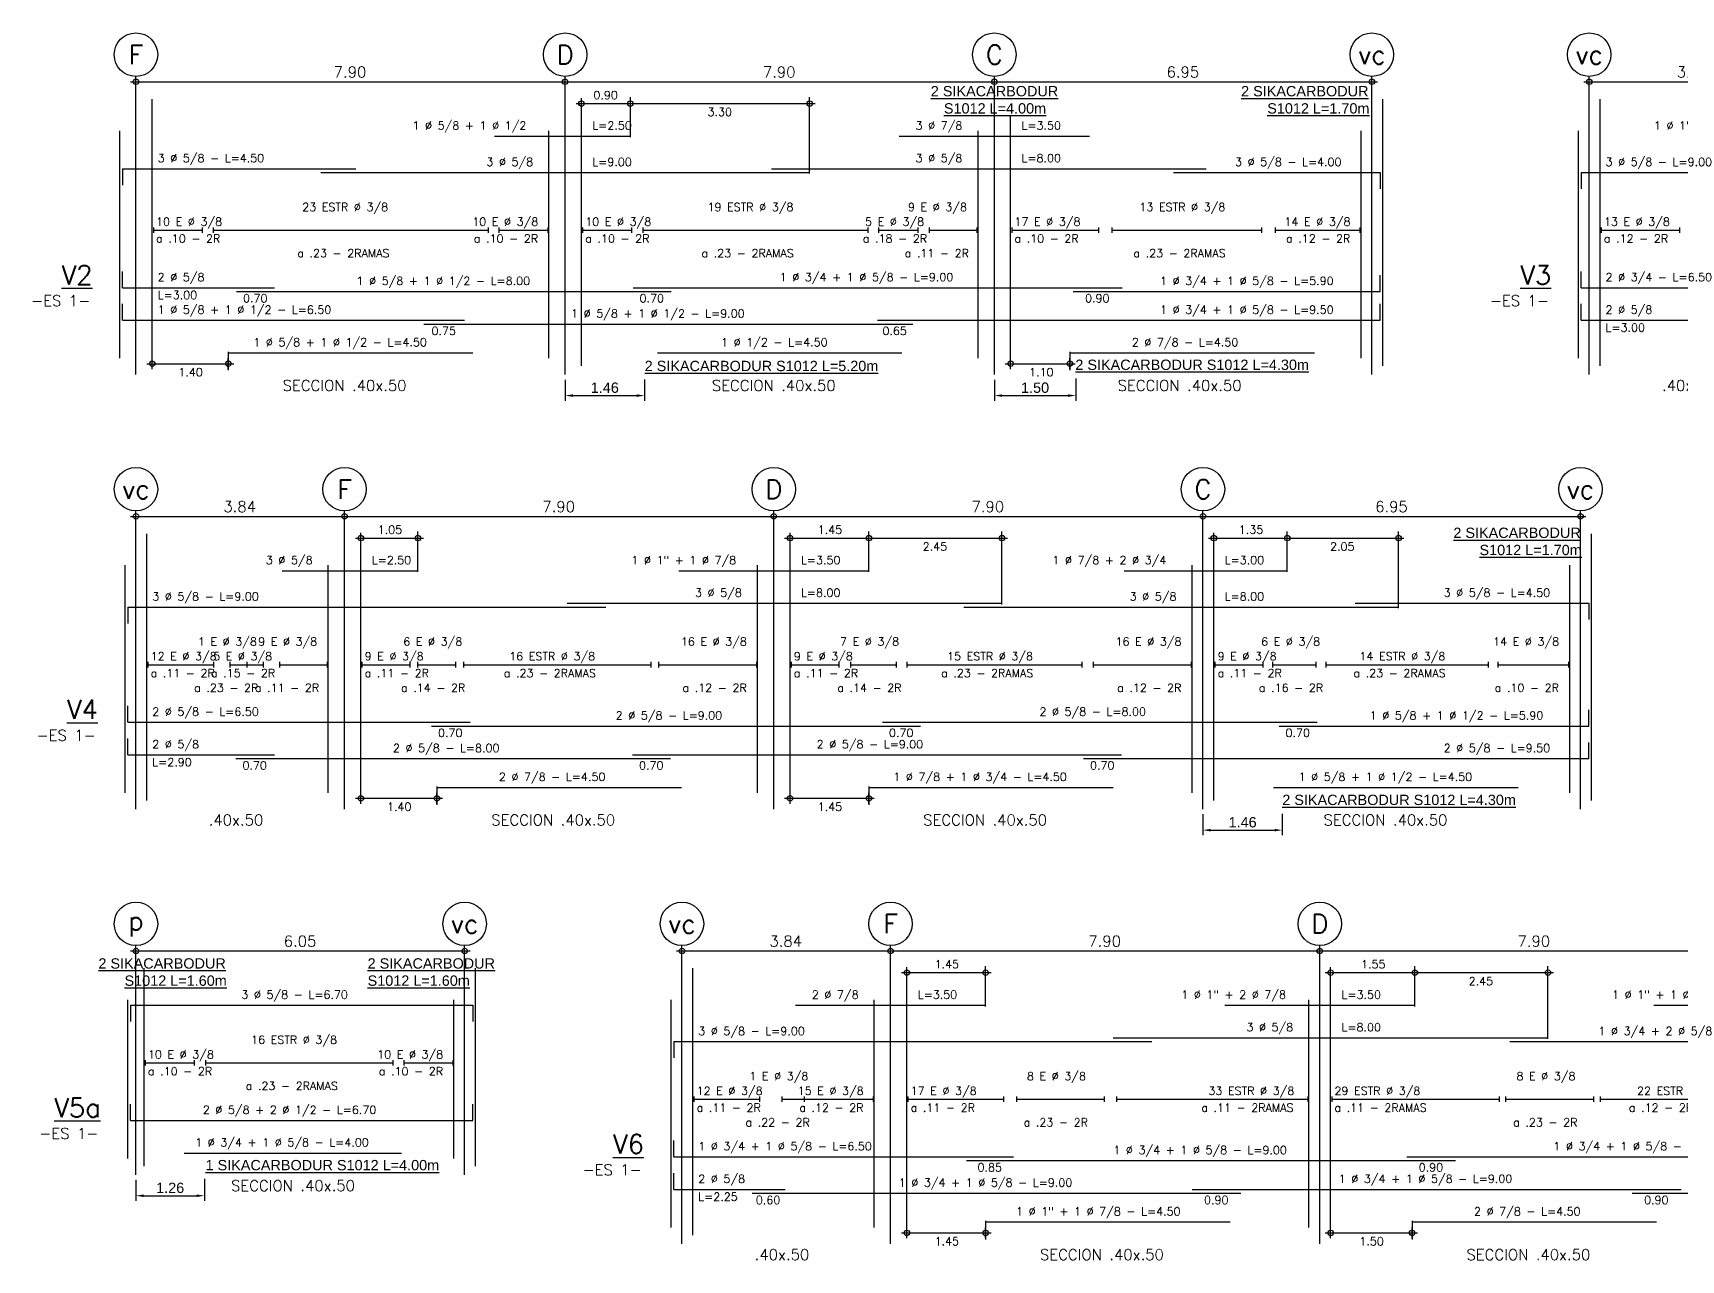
# Model space of a CAD drawing. Header units: millimetres. Extents: x 1 to 301, y -42 to 59.
# Drawn here: x 235.8 to 266.13, y 36.74 to 59.33 of the extents above; entities that cross this region are included whole.
import ezdxf
from ezdxf.enums import TextEntityAlignment as Align

# ---------------------------------------------------------------- set-up
doc = ezdxf.new("R2010")
doc.units = ezdxf.units.MM
doc.header["$LTSCALE"] = 0.0003
doc.header["$PDMODE"] = 34
doc.header["$PDSIZE"] = 0.1
for name, color, linetype in [('SIM-ACHURADOS', 8, 'Continuous'), ('SIM-COTAS', 1, 'Continuous'), ('SIM-FIBRACARB', 4, 'Continuous')]:
    doc.layers.add(name, color=color, linetype=linetype)
doc.styles.add('ARIAL EE', font='arial.ttf')
doc.styles.add('P140', font='SIMPLEX', dxfattribs={"height": 0.35})
doc.styles.add('P60', font='SIMPLEX', dxfattribs={"height": 0.16})
doc.styles.add('P80', font='SIMPLEX', dxfattribs={"height": 0.2})
doc.dimstyles.new('RE - STANDAR', dxfattribs={"dimtxt": 0.002, "dimasz": 0.0015, "dimexe": 0.001, "dimexo": 0.001, "dimgap": 0.0005, "dimtad": 1, "dimzin": 4, "dimdsep": 46, "dimtxsty": 'ARIAL EE', "dimcen": -0.001, "dimclrd": 256, "dimclre": 256, "dimclrt": 2, "dimadec": 0, "dimazin": 0, "dimtfac": 1, "dimtix": 1, "dimtofl": 0, "dimtmove": 1, "dimatfit": 0, "dimfxl": 0.0015, "dimtolj": 1, "dimtzin": 4, "dimlwd": -1, "dimlwe": -1, "dimarcsym": 0})

# ---------------------------------------------------------------- blocks, each defined once
blk = doc.blocks.new('*D42')
at = {"layer": 'SIM-COTAS', "transparency": 16777216}
for p, q in [((245.592, 52.95), (245.592, 52.564)), ((247.052, 52.953), (247.052, 52.564)), ((245.734, 52.659), (246.909, 52.659))]:
    blk.add_line(p, q, dxfattribs=at)
for points in [[(245.734, 52.682), (245.734, 52.635), (245.592, 52.659)], [(246.909, 52.682), (246.909, 52.635), (247.052, 52.659)]]:
    blk.add_solid(points, dxfattribs=at)
at = {"layer": 'SIM-COTAS', "color": 2, "transparency": 16777216, "insert": (246.322, 52.803), "char_height": 0.19, "attachment_point": 5, "style": 'ARIAL EE'}
blk.add_mtext('\\A1;1.46', dxfattribs=at)
blk = doc.blocks.new('*D41')
at = {"layer": 'SIM-COTAS', "transparency": 16777216}
for p, q in [((253.492, 52.95), (253.492, 52.564)), ((254.992, 52.975), (254.992, 52.564)), ((253.634, 52.659), (254.849, 52.659))]:
    blk.add_line(p, q, dxfattribs=at)
for points in [[(253.634, 52.682), (253.634, 52.635), (253.492, 52.659)], [(254.849, 52.682), (254.849, 52.635), (254.992, 52.659)]]:
    blk.add_solid(points, dxfattribs=at)
at = {"layer": 'SIM-COTAS', "color": 2, "transparency": 16777216, "insert": (254.242, 52.803), "char_height": 0.19, "attachment_point": 5, "style": 'ARIAL EE'}
blk.add_mtext('\\A1;1.50', dxfattribs=at)
blk = doc.blocks.new('*D39')
at = {"layer": 'SIM-COTAS', "transparency": 16777216}
for p, q in [((257.332, 44.95), (257.332, 44.564)), ((258.792, 44.959), (258.792, 44.564)), ((257.474, 44.659), (258.649, 44.659))]:
    blk.add_line(p, q, dxfattribs=at)
for points in [[(257.474, 44.682), (257.474, 44.635), (257.332, 44.659)], [(258.649, 44.682), (258.649, 44.635), (258.792, 44.659)]]:
    blk.add_solid(points, dxfattribs=at)
at = {"layer": 'SIM-COTAS', "color": 2, "transparency": 16777216, "insert": (258.062, 44.803), "char_height": 0.19, "attachment_point": 5, "style": 'ARIAL EE'}
blk.add_mtext('\\A1;1.46', dxfattribs=at)
blk = doc.blocks.new('*D38')
at = {"layer": 'SIM-COTAS', "transparency": 16777216}
for p, q in [((238.952, 38.242), (238.952, 37.834)), ((237.692, 38.22), (237.692, 37.834)), ((237.834, 37.929), (238.809, 37.929))]:
    blk.add_line(p, q, dxfattribs=at)
for points in [[(237.834, 37.952), (237.834, 37.905), (237.692, 37.929)], [(238.809, 37.952), (238.809, 37.905), (238.952, 37.929)]]:
    blk.add_solid(points, dxfattribs=at)
at = {"layer": 'SIM-COTAS', "color": 2, "transparency": 16777216, "insert": (238.322, 38.073), "char_height": 0.19, "attachment_point": 5, "style": 'ARIAL EE'}
blk.add_mtext('\\A1;1.26', dxfattribs=at)

msp = doc.modelspace()

# ---------------------------------------------------------------- linework, layer by layer
at = {"layer": 'SIM-ACHURADOS'}
for p, q in [((237.692, 53.045), (237.692, 58.535)), ((237.692, 58.435), (260.442, 58.435)), ((245.592, 53.045), (245.592, 58.535)), ((253.492, 53.045), (253.492, 58.535)), ((260.442, 53.045), (260.442, 58.535)), ((264.442, 53.045), (264.442, 58.535)), ((264.442, 58.435), (291.032, 58.435)), ((237.992, 53.205), (237.992, 58.115)), ((245.892, 53.205), (245.892, 58.115)), ((245.892, 58.035), (246.792, 58.035)), ((246.792, 57.415), (246.792, 58.155)), ((246.792, 58.035), (250.092, 58.035)), ((250.092, 56.745), (250.092, 58.155)), ((260.642, 53.205), (260.642, 58.115)), ((264.642, 53.205), (264.642, 58.115)), ((253.792, 53.205), (253.792, 57.819)), ((237.392, 53.345), (237.392, 57.535)), ((244.292, 57.435), (246.792, 57.435)), ((245.292, 53.345), (245.292, 57.535)), ((251.742, 57.435), (255.242, 57.435)), ((253.192, 53.345), (253.192, 57.535)), ((260.242, 53.345), (260.242, 57.535)), ((264.242, 53.345), (264.242, 57.535)), ((237.442, 56.835), (241.742, 56.835)), ((237.442, 56.835), (237.442, 56.535)), ((241.092, 56.765), (250.092, 56.765)), ((249.392, 56.835), (257.392, 56.835)), ((256.792, 56.765), (260.592, 56.765)), ((260.592, 56.765), (260.592, 56.465)), ((264.292, 56.765), (273.092, 56.765)), ((264.292, 56.765), (264.292, 56.465)), ((238.012, 55.755), (238.012, 55.655)), ((238.012, 55.705), (238.912, 55.705)), ((238.912, 55.755), (238.912, 55.655)), ((239.112, 55.755), (239.112, 55.655)), ((239.112, 55.705), (244.172, 55.705)), ((244.172, 55.755), (244.172, 55.655)), ((244.372, 55.755), (244.372, 55.655)), ((244.372, 55.705), (245.272, 55.705)), ((245.272, 55.755), (245.272, 55.655)), ((245.912, 55.755), (245.912, 55.655)), ((245.912, 55.705), (246.812, 55.705)), ((246.812, 55.755), (246.812, 55.655)), ((247.022, 55.755), (247.022, 55.655)), ((247.022, 55.705), (251.162, 55.705)), ((251.162, 55.755), (251.162, 55.655)), ((251.362, 55.755), (251.362, 55.655)), ((251.362, 55.705), (252.082, 55.705)), ((252.082, 55.755), (252.082, 55.655)), ((252.292, 55.755), (252.292, 55.655)), ((252.292, 55.705), (253.172, 55.705)), ((253.172, 55.755), (253.172, 55.655)), ((253.812, 55.755), (253.812, 55.655)), ((253.812, 55.705), (255.412, 55.705)), ((255.412, 55.755), (255.412, 55.655)), ((255.652, 55.755), (255.652, 55.655)), ((255.652, 55.705), (258.412, 55.705)), ((258.412, 55.755), (258.412, 55.655)), ((258.662, 55.755), (258.662, 55.655)), ((258.662, 55.705), (260.222, 55.705)), ((260.222, 55.755), (260.222, 55.655)), ((264.662, 55.755), (264.662, 55.655)), ((264.662, 55.705), (266.102, 55.705)), ((266.102, 55.755), (266.102, 55.655)), ((237.442, 54.645), (237.442, 54.945)), ((264.292, 54.645), (264.292, 54.945)), ((237.442, 54.645), (240.242, 54.645)), ((246.842, 54.645), (255.842, 54.645)), ((260.592, 54.575), (260.592, 54.875)), ((264.292, 54.645), (270.542, 54.645)), ((237.442, 54.045), (237.442, 54.345)), ((239.542, 54.575), (247.542, 54.575)), ((254.942, 54.575), (260.592, 54.575)), ((260.592, 54.045), (260.592, 54.345)), ((264.292, 54.045), (264.292, 54.345)), ((237.442, 54.045), (243.742, 54.045)), ((251.342, 54.045), (260.592, 54.045)), ((264.292, 54.045), (267.092, 54.045)), ((242.992, 53.975), (251.992, 53.975)), ((239.392, 53.465), (239.392, 53.125)), ((239.392, 53.445), (243.892, 53.445)), ((247.292, 53.445), (251.792, 53.445)), ((254.882, 53.465), (254.882, 53.125)), ((254.882, 53.445), (259.382, 53.445)), ((237.992, 53.245), (239.392, 53.245)), ((253.792, 53.245), (254.882, 53.245)), ((237.692, 45.045), (237.692, 50.535)), ((237.692, 50.435), (264.282, 50.435)), ((241.532, 45.045), (241.532, 50.535)), ((249.432, 45.045), (249.432, 50.535)), ((257.332, 45.045), (257.332, 50.535)), ((264.282, 45.045), (264.282, 50.535)), ((237.892, 45.205), (237.892, 50.115)), ((241.832, 45.205), (241.832, 50.115)), ((242.882, 49.415), (242.882, 50.155)), ((249.732, 45.205), (249.732, 50.115)), ((251.182, 49.415), (251.182, 50.155)), ((253.632, 48.815), (253.632, 50.155)), ((257.532, 45.205), (257.532, 50.115)), ((258.882, 49.415), (258.882, 50.155)), ((260.932, 48.745), (260.932, 50.155)), ((264.482, 45.205), (264.482, 50.115)), ((241.832, 50.035), (242.882, 50.035)), ((249.732, 50.035), (251.182, 50.035)), ((251.182, 50.035), (253.632, 50.035)), ((257.532, 50.035), (258.882, 50.035)), ((258.882, 50.035), (260.932, 50.035)), ((237.492, 45.345), (237.492, 49.535)), ((241.232, 45.345), (241.232, 49.535)), ((249.132, 45.345), (249.132, 49.535)), ((257.132, 45.345), (257.132, 49.535)), ((264.082, 45.345), (264.082, 49.535)), ((240.382, 49.435), (242.882, 49.435)), ((247.682, 49.435), (251.182, 49.435)), ((255.882, 49.435), (258.882, 49.435)), ((237.542, 48.765), (246.342, 48.765)), ((237.542, 48.765), (237.542, 48.465)), ((245.632, 48.835), (253.632, 48.835)), ((252.932, 48.765), (260.932, 48.765)), ((260.132, 48.835), (264.432, 48.835)), ((264.432, 48.835), (264.432, 48.535)), ((237.912, 47.755), (237.912, 47.655)), ((237.912, 47.705), (239.122, 47.705)), ((239.122, 47.755), (239.122, 47.655)), ((239.422, 47.755), (239.422, 47.655)), ((239.422, 47.755), (239.422, 47.655)), ((239.422, 47.705), (239.422, 47.705)), ((239.432, 47.705), (240.032, 47.705)), ((239.732, 47.755), (239.732, 47.655)), ((240.032, 47.755), (240.032, 47.655)), ((240.332, 47.755), (240.332, 47.655)), ((240.332, 47.705), (241.212, 47.705)), ((241.212, 47.755), (241.212, 47.655)), ((241.852, 47.755), (241.852, 47.655)), ((241.852, 47.705), (242.732, 47.705)), ((242.732, 47.755), (242.732, 47.655)), ((242.872, 47.755), (242.872, 47.655)), ((242.872, 47.705), (243.572, 47.705)), ((243.572, 47.755), (243.572, 47.655)), ((243.722, 47.755), (243.722, 47.655)), ((243.722, 47.705), (247.172, 47.705)), ((247.172, 47.755), (247.172, 47.655)), ((247.312, 47.755), (247.312, 47.655)), ((247.312, 47.705), (249.112, 47.705)), ((249.112, 47.755), (249.112, 47.655)), ((249.752, 47.755), (249.752, 47.655)), ((249.752, 47.705), (250.632, 47.705)), ((250.632, 47.755), (250.632, 47.655)), ((250.842, 47.755), (250.842, 47.655)), ((250.842, 47.705), (251.682, 47.705)), ((251.682, 47.755), (251.682, 47.655)), ((251.882, 47.755), (251.882, 47.655)), ((251.882, 47.705), (255.102, 47.705)), ((255.102, 47.755), (255.102, 47.655)), ((255.312, 47.755), (255.312, 47.655)), ((255.312, 47.705), (257.112, 47.705)), ((257.112, 47.755), (257.112, 47.655)), ((257.552, 47.755), (257.552, 47.655)), ((257.552, 47.705), (258.432, 47.705)), ((258.432, 47.755), (258.432, 47.655)), ((258.612, 47.755), (258.612, 47.655)), ((258.612, 47.705), (259.412, 47.705)), ((259.412, 47.755), (259.412, 47.655)), ((259.592, 47.755), (259.592, 47.655)), ((259.592, 47.705), (262.582, 47.705)), ((262.582, 47.755), (262.582, 47.655)), ((262.762, 47.755), (262.762, 47.655)), ((262.762, 47.705), (264.062, 47.705)), ((264.062, 47.755), (264.062, 47.655)), ((237.542, 46.645), (237.542, 46.945)), ((264.432, 46.575), (264.432, 46.875)), ((237.542, 46.645), (243.842, 46.645)), ((243.132, 46.575), (252.132, 46.575)), ((251.432, 46.645), (259.432, 46.645)), ((258.732, 46.575), (264.432, 46.575)), ((237.542, 46.045), (237.542, 46.345)), ((264.432, 45.975), (264.432, 46.275)), ((237.542, 46.045), (240.242, 46.045)), ((239.532, 45.975), (247.532, 45.975)), ((246.832, 46.045), (255.832, 46.045)), ((255.132, 45.975), (264.432, 45.975)), ((241.832, 45.245), (243.232, 45.245)), ((243.232, 45.465), (243.232, 45.125)), ((243.232, 45.445), (247.732, 45.445)), ((249.732, 45.245), (251.182, 45.245)), ((251.182, 45.465), (251.182, 45.125)), ((251.182, 45.445), (255.682, 45.445)), ((258.632, 45.445), (263.132, 45.445)), ((237.692, 38.315), (237.692, 42.535)), ((243.742, 38.315), (243.742, 42.535)), ((247.742, 37.045), (247.742, 42.535)), ((251.582, 37.045), (251.582, 42.535)), ((259.482, 37.045), (259.482, 42.535)), ((237.692, 42.435), (243.742, 42.435)), ((247.742, 42.435), (290.282, 42.435)), ((237.842, 38.475), (237.842, 42.115)), ((243.942, 38.475), (243.942, 42.115)), ((247.942, 37.205), (247.942, 42.115)), ((251.882, 37.205), (251.882, 42.115)), ((251.882, 42.035), (253.332, 42.035)), ((253.332, 41.415), (253.332, 42.155)), ((259.682, 37.205), (259.682, 42.115)), ((259.682, 42.035), (261.232, 42.035)), ((261.232, 41.415), (261.232, 42.155)), ((261.232, 42.035), (263.682, 42.035)), ((263.682, 40.815), (263.682, 42.155)), ((237.542, 38.615), (237.542, 41.535)), ((237.592, 41.435), (243.892, 41.435)), ((237.592, 41.435), (237.592, 41.135)), ((243.542, 38.615), (243.542, 41.535)), ((243.892, 41.435), (243.892, 41.135)), ((247.542, 37.345), (247.542, 41.535)), ((249.832, 41.435), (253.332, 41.435)), ((251.282, 37.345), (251.282, 41.535)), ((257.732, 41.435), (261.232, 41.435)), ((259.282, 37.345), (259.282, 41.535)), ((265.632, 41.435), (269.132, 41.435)), ((247.592, 40.765), (256.392, 40.765)), ((247.592, 40.765), (247.592, 40.465)), ((255.682, 40.835), (263.682, 40.835)), ((262.982, 40.765), (270.482, 40.765)), ((237.862, 40.425), (237.862, 40.325)), ((237.862, 40.375), (238.762, 40.375)), ((238.762, 40.425), (238.762, 40.325)), ((238.972, 40.425), (238.972, 40.325)), ((238.972, 40.375), (242.422, 40.375)), ((242.422, 40.425), (242.422, 40.325)), ((242.622, 40.425), (242.622, 40.325)), ((242.622, 40.375), (243.522, 40.375)), ((243.522, 40.425), (243.522, 40.325)), ((247.962, 39.755), (247.962, 39.655)), ((249.172, 39.755), (249.172, 39.655)), ((249.582, 39.755), (249.582, 39.655)), ((249.582, 39.755), (249.582, 39.655)), ((249.992, 39.755), (249.992, 39.655)), ((251.262, 39.755), (251.262, 39.655)), ((251.902, 39.755), (251.902, 39.655)), ((253.662, 39.755), (253.662, 39.655)), ((253.902, 39.755), (253.902, 39.655)), ((255.512, 39.755), (255.512, 39.655)), ((255.742, 39.755), (255.742, 39.655)), ((259.262, 39.755), (259.262, 39.655)), ((259.702, 39.755), (259.702, 39.655)), ((262.782, 39.755), (262.782, 39.655)), ((262.902, 39.755), (262.902, 39.655)), ((264.522, 39.755), (264.522, 39.655)), ((264.642, 39.755), (264.642, 39.655)), ((237.592, 39.315), (237.592, 39.615)), ((243.892, 39.315), (243.892, 39.615)), ((247.962, 39.705), (249.172, 39.705)), ((249.582, 39.705), (249.582, 39.705)), ((249.582, 39.705), (251.262, 39.705)), ((251.902, 39.705), (253.662, 39.705)), ((253.902, 39.705), (255.512, 39.705)), ((255.742, 39.705), (259.262, 39.705)), ((259.702, 39.705), (262.782, 39.705)), ((262.902, 39.705), (264.522, 39.705)), ((264.642, 39.705), (267.162, 39.705)), ((237.592, 39.315), (243.892, 39.315)), ((247.592, 38.645), (247.592, 38.945)), ((238.582, 38.715), (242.582, 38.715)), ((247.592, 38.645), (253.842, 38.645)), ((252.982, 38.575), (261.982, 38.575)), ((261.082, 38.645), (270.082, 38.645)), ((247.592, 38.045), (247.592, 38.345)), ((247.592, 38.045), (249.642, 38.045)), ((249.032, 37.975), (258.032, 37.975)), ((257.132, 38.045), (266.132, 38.045)), ((265.232, 37.975), (274.732, 37.975)), ((253.332, 37.465), (253.332, 37.125)), ((253.332, 37.445), (257.832, 37.445)), ((261.182, 37.465), (261.182, 37.125)), ((261.182, 37.445), (265.682, 37.445)), ((251.882, 37.245), (253.332, 37.245)), ((259.682, 37.245), (261.182, 37.245))]:
    msp.add_line(p, q, dxfattribs=at)
for centre in [(237.692, 58.935), (245.592, 58.935), (253.492, 58.935), (260.442, 58.935), (264.442, 58.935), (237.692, 50.935), (241.532, 50.935), (249.432, 50.935), (257.332, 50.935), (264.282, 50.935), (237.692, 42.935), (243.742, 42.935), (247.742, 42.935), (251.582, 42.935), (259.482, 42.935)]:
    msp.add_circle(centre, 0.4, dxfattribs=at)
for p in [(237.692, 58.435), (245.592, 58.435), (253.492, 58.435), (260.442, 58.435), (264.442, 58.435), (245.892, 58.035), (246.792, 58.035), (250.092, 58.035), (237.992, 53.245), (239.392, 53.245), (253.792, 53.245), (254.882, 53.245), (237.692, 50.435), (241.532, 50.435), (249.432, 50.435), (257.332, 50.435), (264.282, 50.435), (241.832, 50.035), (242.882, 50.035), (249.732, 50.035), (251.182, 50.035), (253.632, 50.035), (257.532, 50.035), (258.882, 50.035), (260.932, 50.035), (241.832, 45.245), (243.232, 45.245), (249.732, 45.245), (251.182, 45.245), (237.692, 42.435), (243.742, 42.435), (247.742, 42.435), (251.582, 42.435), (259.482, 42.435), (251.882, 42.035), (253.332, 42.035), (259.682, 42.035), (261.232, 42.035), (263.682, 42.035), (251.882, 37.245), (253.332, 37.245), (259.682, 37.245), (261.182, 37.245)]:
    msp.add_point(p, dxfattribs=at)

# ---------------------------------------------------------------- texts
at = {"layer": 'SIM-ACHURADOS', "style": 'P140'}
for s, p in [('F', (237.692, 58.935)), ('D', (245.592, 58.935)), ('C', (253.492, 58.935)), ('vc', (260.442, 58.935)), ('vc', (264.442, 58.935)), ('vc', (237.692, 50.935)), ('F', (241.532, 50.935)), ('D', (249.432, 50.935)), ('C', (257.332, 50.935)), ('vc', (264.282, 50.935)), ('F', (251.582, 42.935)), ('D', (259.482, 42.935)), ('p', (237.692, 42.935)), ('vc', (243.742, 42.935)), ('vc', (247.742, 42.935))]:
    msp.add_text(s, height=0.35, dxfattribs=at).set_placement(p, align=Align.MIDDLE)
at = {"layer": 'SIM-ACHURADOS'}
for s, height, style, p in [('7.90', 0.2, 'P80', (241.332, 58.515)), ('7.90', 0.2, 'P80', (249.232, 58.515)), ('6.95', 0.2, 'P80', (256.662, 58.515)), ('3.84', 0.2, 'P80', (266.052, 58.515)), ('0.90', 0.15, 'P60', (246.112, 58.115)), ('3.30', 0.15, 'P60', (248.212, 57.805)), ('1 %%c 5/8 + 1 %%c 1/2', 0.15, 'P60', (242.782, 57.555)), ('L=2.50', 0.15, 'P60', (246.092, 57.555)), ('3 %%c 7/8', 0.15, 'P60', (252.042, 57.555)), ('L=3.50', 0.15, 'P60', (253.992, 57.555)), ('1 %%c 1" + 2 %%c 7/8', 0.15, 'P60', (265.632, 57.555)), ('3 %%c 5/8 - L=4.50', 0.15, 'P60', (238.092, 56.955)), ('3 %%c 5/8', 0.15, 'P60', (244.142, 56.885)), ('L=9.00', 0.15, 'P60', (246.092, 56.885)), ('3 %%c 5/8', 0.15, 'P60', (252.042, 56.955)), ('L=8.00', 0.15, 'P60', (253.992, 56.955)), ('3 %%c 5/8 - L=4.00', 0.15, 'P60', (257.922, 56.885)), ('3 %%c 5/8 - L=9.00', 0.15, 'P60', (264.742, 56.885)), ('23 ESTR %%c 3/8', 0.15, 'P60', (240.752, 56.055)), ('19 ESTR %%c 3/8', 0.15, 'P60', (248.212, 56.055)), ('9 E %%c 3/8', 0.15, 'P60', (251.902, 56.055)), ('13 ESTR %%c 3/8', 0.15, 'P60', (256.162, 56.055)), ('10 E %%c 3/8', 0.15, 'P60', (238.062, 55.785)), ('10 E %%c 3/8', 0.15, 'P60', (243.882, 55.785)), ('10 E %%c 3/8', 0.15, 'P60', (245.962, 55.785)), ('5 E %%c 3/8', 0.15, 'P60', (251.112, 55.785)), ('17 E %%c 3/8', 0.15, 'P60', (253.862, 55.785)), ('14 E %%c 3/8', 0.15, 'P60', (258.832, 55.785)), ('13 E %%c 3/8', 0.15, 'P60', (264.712, 55.785)), ('a .10 - 2R', 0.15, 'P60', (238.062, 55.475)), ('a .10 - 2R', 0.15, 'P60', (243.912, 55.475)), ('a .10 - 2R', 0.15, 'P60', (245.962, 55.475)), ('a .18 - 2R', 0.15, 'P60', (251.072, 55.475)), ('a .10 - 2R', 0.15, 'P60', (253.862, 55.475)), ('a .12 - 2R', 0.15, 'P60', (258.862, 55.475)), ('a .12 - 2R', 0.15, 'P60', (264.712, 55.475)), ('a .23 - 2RAMAS', 0.15, 'P60', (240.662, 55.205)), ('a .23 - 2RAMAS', 0.15, 'P60', (248.102, 55.205)), ('a .11 - 2R', 0.15, 'P60', (251.842, 55.205)), ('a .23 - 2RAMAS', 0.15, 'P60', (256.052, 55.205)), ('2 %%c 5/8', 0.15, 'P60', (238.092, 54.765)), ('1 %%c 3/4 + 1 %%c 5/8 - L=9.00', 0.15, 'P60', (249.542, 54.765)), ('2 %%c 3/4 - L=6.50', 0.15, 'P60', (264.742, 54.765)), ('1 %%c 5/8 + 1 %%c 1/2 - L=8.00', 0.15, 'P60', (241.752, 54.695)), ('1 %%c 3/4 + 1 %%c 5/8 - L=5.90', 0.15, 'P60', (256.542, 54.695)), ('-ES 1-', 0.2, 'P80', (235.762, 54.305)), ('L=3.00', 0.15, 'P60', (238.092, 54.435)), ('1 %%c 5/8 + 1 %%c 1/2 - L=6.50', 0.15, 'P60', (238.092, 54.165)), ('0.70', 0.15, 'P60', (239.662, 54.375)), ('0.70', 0.15, 'P60', (246.962, 54.375)), ('0.90', 0.15, 'P60', (255.162, 54.375)), ('1 %%c 3/4 + 1 %%c 5/8 - L=9.50', 0.15, 'P60', (256.542, 54.165)), ('-ES 1-', 0.2, 'P80', (262.612, 54.305)), ('2 %%c 5/8', 0.15, 'P60', (264.742, 54.165)), ('1 %%c 5/8 + 1 %%c 1/2 - L=9.00', 0.15, 'P60', (245.702, 54.095)), ('1 %%c 5/8 + 1 %%c 1/2 - L=4.50', 0.15, 'P60', (239.852, 53.565)), ('0.75', 0.15, 'P60', (243.132, 53.775)), ('1 %%c 1/2 - L=4.50', 0.15, 'P60', (248.462, 53.565)), ('0.65', 0.15, 'P60', (251.432, 53.775)), ('2 %%c 7/8 - L=4.50', 0.15, 'P60', (256.022, 53.565)), ('L=3.00', 0.15, 'P60', (264.742, 53.835)), ('1.40', 0.15, 'P60', (238.472, 53.015)), ('1.10', 0.15, 'P60', (254.132, 53.015)), ('SECCION .40x.50', 0.2, 'P80', (240.392, 52.745)), ('SECCION .40x.50', 0.2, 'P80', (248.292, 52.745)), ('SECCION .40x.50', 0.2, 'P80', (255.762, 52.745)), ('.40x.50', 0.2, 'P80', (265.782, 52.745)), ('3.84', 0.2, 'P80', (239.302, 50.515)), ('7.90', 0.2, 'P80', (245.172, 50.515)), ('7.90', 0.2, 'P80', (253.072, 50.515)), ('6.95', 0.2, 'P80', (260.502, 50.515)), ('1.05', 0.15, 'P60', (242.142, 50.115)), ('1.45', 0.15, 'P60', (250.242, 50.115)), ('1.35', 0.15, 'P60', (257.992, 50.115)), ('2.45', 0.15, 'P60', (252.172, 49.805)), ('2.05', 0.15, 'P60', (259.672, 49.805)), ('3 %%c 5/8', 0.15, 'P60', (240.082, 49.555)), ('L=2.50', 0.15, 'P60', (242.032, 49.555)), ('1 %%c 1" + 1 %%c 7/8', 0.15, 'P60', (246.812, 49.555)), ('L=3.50', 0.15, 'P60', (249.932, 49.555)), ('1 %%c 7/8 + 2 %%c 3/4', 0.15, 'P60', (254.562, 49.555)), ('L=3.00', 0.15, 'P60', (257.732, 49.555)), ('3 %%c 5/8 - L=9.00', 0.15, 'P60', (237.992, 48.885)), ('3 %%c 5/8', 0.15, 'P60', (247.982, 48.955)), ('L=8.00', 0.15, 'P60', (249.932, 48.955)), ('3 %%c 5/8', 0.15, 'P60', (255.982, 48.885)), ('L=8.00', 0.15, 'P60', (257.732, 48.885)), ('3 %%c 5/8 - L=4.50', 0.15, 'P60', (261.762, 48.955)), ('12 E %%c 3/8', 0.15, 'P60', (237.962, 47.785)), ('1 E %%c 3/8', 0.15, 'P60', (238.832, 48.055)), ('5 E %%c 3/8', 0.15, 'P60', (239.112, 47.785)), ('9 E %%c 3/8', 0.15, 'P60', (239.942, 48.055)), ('9 E %%c 3/8', 0.15, 'P60', (241.902, 47.785)), ('6 E %%c 3/8', 0.15, 'P60', (242.612, 48.055)), ('16 ESTR %%c 3/8', 0.15, 'P60', (244.562, 47.785)), ('16 E %%c 3/8', 0.15, 'P60', (247.722, 48.055)), ('9 E %%c 3/8', 0.15, 'P60', (249.802, 47.785)), ('7 E %%c 3/8', 0.15, 'P60', (250.652, 48.055)), ('15 ESTR %%c 3/8', 0.15, 'P60', (252.622, 47.785)), ('16 E %%c 3/8', 0.15, 'P60', (255.722, 48.055)), ('9 E %%c 3/8', 0.15, 'P60', (257.602, 47.785)), ('6 E %%c 3/8', 0.15, 'P60', (258.402, 48.055)), ('14 ESTR %%c 3/8', 0.15, 'P60', (260.212, 47.785)), ('14 E %%c 3/8', 0.15, 'P60', (262.672, 48.055)), ('a .11 - 2R', 0.15, 'P60', (237.962, 47.475)), ('a .23 - 2R', 0.15, 'P60', (238.762, 47.205)), ('a .15 - 2R', 0.15, 'P60', (239.072, 47.475)), ('a .11 - 2R', 0.15, 'P60', (239.882, 47.205)), ('a .11 - 2R', 0.15, 'P60', (241.902, 47.475)), ('a .14 - 2R', 0.15, 'P60', (242.572, 47.205)), ('a .23 - 2RAMAS', 0.15, 'P60', (244.462, 47.475)), ('a .12 - 2R', 0.15, 'P60', (247.752, 47.205)), ('a .11 - 2R', 0.15, 'P60', (249.802, 47.475)), ('a .14 - 2R', 0.15, 'P60', (250.602, 47.205)), ('a .23 - 2RAMAS', 0.15, 'P60', (252.512, 47.475)), ('a .12 - 2R', 0.15, 'P60', (255.752, 47.205)), ('a .11 - 2R', 0.15, 'P60', (257.602, 47.475)), ('a .16 - 2R', 0.15, 'P60', (258.362, 47.205)), ('a .23 - 2RAMAS', 0.15, 'P60', (260.102, 47.475)), ('a .10 - 2R', 0.15, 'P60', (262.702, 47.205)), ('2 %%c 5/8 - L=6.50', 0.15, 'P60', (237.992, 46.765)), ('2 %%c 5/8 - L=9.00', 0.15, 'P60', (246.522, 46.695)), ('2 %%c 5/8 - L=8.00', 0.15, 'P60', (254.322, 46.765)), ('1 %%c 5/8 + 1 %%c 1/2 - L=5.90', 0.15, 'P60', (260.402, 46.695)), ('-ES 1-', 0.2, 'P80', (235.862, 46.305)), ('0.70', 0.15, 'P60', (243.252, 46.375)), ('0.70', 0.15, 'P60', (251.552, 46.375)), ('0.70', 0.15, 'P60', (258.852, 46.375)), ('2 %%c 5/8', 0.15, 'P60', (237.992, 46.165)), ('2 %%c 5/8 - L=8.00', 0.15, 'P60', (242.422, 46.095)), ('2 %%c 5/8 - L=9.00', 0.15, 'P60', (250.222, 46.165)), ('2 %%c 5/8 - L=9.50', 0.15, 'P60', (261.762, 46.095)), ('L=2.90', 0.15, 'P60', (237.992, 45.835)), ('0.70', 0.15, 'P60', (239.652, 45.775)), ('0.70', 0.15, 'P60', (246.952, 45.775)), ('0.70', 0.15, 'P60', (255.252, 45.775)), ('2 %%c 7/8 - L=4.50', 0.15, 'P60', (244.372, 45.565)), ('1 %%c 7/8 + 1 %%c 3/4 - L=4.50', 0.15, 'P60', (251.632, 45.565)), ('1 %%c 5/8 + 1 %%c 1/2 - L=4.50', 0.15, 'P60', (259.092, 45.565)), ('.40x.50', 0.2, 'P80', (239.032, 44.745)), ('1.40', 0.15, 'P60', (242.312, 45.015)), ('SECCION .40x.50', 0.2, 'P80', (244.232, 44.745)), ('1.45', 0.15, 'P60', (250.242, 45.015)), ('SECCION .40x.50', 0.2, 'P80', (252.182, 44.745)), ('SECCION .40x.50', 0.2, 'P80', (259.552, 44.745)), ('6.05', 0.2, 'P80', (240.412, 42.515)), ('3.84', 0.2, 'P80', (249.352, 42.515)), ('7.90', 0.2, 'P80', (255.222, 42.515)), ('7.90', 0.2, 'P80', (263.122, 42.515)), ('1.45', 0.15, 'P60', (252.392, 42.115)), ('1.55', 0.15, 'P60', (260.242, 42.115)), ('2.45', 0.15, 'P60', (262.222, 41.805)), ('3 %%c 5/8 - L=6.70', 0.15, 'P60', (239.632, 41.555)), ('2 %%c 7/8', 0.15, 'P60', (250.132, 41.555)), ('L=3.50', 0.15, 'P60', (252.082, 41.555)), ('1 %%c 1" + 2 %%c 7/8', 0.15, 'P60', (256.932, 41.555)), ('L=3.50', 0.15, 'P60', (259.882, 41.555)), ('1 %%c 1" + 1 %%c 7/8', 0.15, 'P60', (264.862, 41.555)), ('3 %%c 5/8 - L=9.00', 0.15, 'P60', (248.042, 40.885)), ('3 %%c 5/8', 0.15, 'P60', (258.132, 40.955)), ('L=8.00', 0.15, 'P60', (259.882, 40.955)), ('1 %%c 3/4 + 2 %%c 5/8', 0.15, 'P60', (264.612, 40.885)), ('16 ESTR %%c 3/8', 0.15, 'P60', (239.812, 40.725)), ('10 E %%c 3/8', 0.15, 'P60', (237.912, 40.455)), ('10 E %%c 3/8', 0.15, 'P60', (242.132, 40.455)), ('a .10 - 2R', 0.15, 'P60', (237.912, 40.145)), ('a .10 - 2R', 0.15, 'P60', (242.162, 40.145)), ('1 E %%c 3/8', 0.15, 'P60', (248.982, 40.055)), ('8 E %%c 3/8', 0.15, 'P60', (254.092, 40.055)), ('8 E %%c 3/8', 0.15, 'P60', (263.102, 40.055)), ('a .23 - 2RAMAS', 0.15, 'P60', (239.712, 39.875)), ('12 E %%c 3/8', 0.15, 'P60', (248.012, 39.785)), ('15 E %%c 3/8', 0.15, 'P60', (249.872, 39.785)), ('17 E %%c 3/8', 0.15, 'P60', (251.952, 39.785)), ('33 ESTR %%c 3/8', 0.15, 'P60', (257.432, 39.785)), ('29 ESTR %%c 3/8', 0.15, 'P60', (259.752, 39.785)), ('22 ESTR %%c 3/8', 0.15, 'P60', (265.322, 39.785)), ('2 %%c 5/8 + 2 %%c 1/2 - L=6.70', 0.15, 'P60', (238.922, 39.435)), ('a .11 - 2R', 0.15, 'P60', (248.012, 39.475)), ('a .12 - 2R', 0.15, 'P60', (249.902, 39.475)), ('a .11 - 2R', 0.15, 'P60', (251.952, 39.475)), ('a .11 - 2RAMAS', 0.15, 'P60', (257.302, 39.475)), ('a .11 - 2RAMAS', 0.15, 'P60', (259.752, 39.475)), ('a .12 - 2RAMAS', 0.15, 'P60', (265.172, 39.475)), ('-ES 1-', 0.2, 'P80', (235.912, 38.975)), ('a .22 - 2R', 0.15, 'P60', (248.912, 39.205)), ('a .23 - 2R', 0.15, 'P60', (254.032, 39.205)), ('a .23 - 2R', 0.15, 'P60', (263.042, 39.205)), ('1 %%c 3/4 + 1 %%c 5/8 - L=4.00', 0.15, 'P60', (238.782, 38.835)), ('1 %%c 3/4 + 1 %%c 5/8 - L=6.50', 0.15, 'P60', (248.042, 38.765)), ('1 %%c 3/4 + 1 %%c 5/8 - L=9.00', 0.15, 'P60', (255.682, 38.695)), ('1 %%c 3/4 + 1 %%c 5/8 - L=9.00', 0.15, 'P60', (263.782, 38.765)), ('-ES 1-', 0.2, 'P80', (245.912, 38.305)), ('2 %%c 5/8', 0.15, 'P60', (248.042, 38.165)), ('1 %%c 3/4 + 1 %%c 5/8 - L=9.00', 0.15, 'P60', (251.732, 38.095)), ('0.85', 0.15, 'P60', (253.182, 38.375)), ('1 %%c 3/4 + 1 %%c 5/8 - L=9.00', 0.15, 'P60', (259.832, 38.165)), ('0.90', 0.15, 'P60', (261.302, 38.375)), ('SECCION .40x.50', 0.2, 'P80', (239.442, 38.015)), ('L=2.25', 0.15, 'P60', (248.042, 37.835)), ('0.60', 0.15, 'P60', (249.102, 37.775)), ('0.90', 0.15, 'P60', (257.352, 37.775)), ('0.90', 0.15, 'P60', (265.452, 37.775)), ('1 %%c 1" + 1 %%c 7/8 - L=4.50', 0.15, 'P60', (253.892, 37.565)), ('2 %%c 7/8 - L=4.50', 0.15, 'P60', (262.322, 37.565)), ('1.45', 0.15, 'P60', (252.392, 37.015)), ('1.50', 0.15, 'P60', (260.212, 37.015)), ('.40x.50', 0.2, 'P80', (249.082, 36.745)), ('SECCION .40x.50', 0.2, 'P80', (254.332, 36.745)), ('SECCION .40x.50', 0.2, 'P80', (262.182, 36.745))]:
    msp.add_text(s, height=height, dxfattribs=dict(at, style=style)).set_placement(p)
at = {"layer": 'SIM-ACHURADOS', "style": 'P140'}
for s, p in [('%%UV2', (236.892, 54.705)), ('%%UV3', (263.742, 54.705)), ('%%UV4', (236.992, 46.705)), ('%%UV5a', (237.042, 39.375)), ('%%UV6', (247.042, 38.705))]:
    msp.add_text(s, height=0.35, dxfattribs=at).set_placement(p, align=Align.RIGHT)
at = {"layer": 'SIM-FIBRACARB', "char_height": 0.19, "attachment_point": 1, "style": 'ARIAL EE'}
for s, width, insert in [('\\pi0.32588;{\\L2 SIKACARBODUR \\P\\pi0.56662;S1012 L=4.00m}', 2.9858, (251.997, 58.358)), ('\\pi0.10366;{\\L2 SIKACARBODUR \\P\\pi0.58514;S1012 L=1.70m}', 2.43771, (257.93, 58.358)), ('{\\L2 SIKACARBODUR S1012 L=5.20m}', 4.44079, (247.056, 53.299)), ('{\\L2 SIKACARBODUR S1012 L=4.30m}', 4.60138, (254.983, 53.321)), ('\\pi0.32585;{\\L2 SIKACARBODUR \\P\\pi0.80733;S1012 L=1.70m}', 2.65989, (261.615, 50.228)), ('{\\L2 SIKACARBODUR S1012 L=4.30m}', 4.51485, (258.792, 45.311)), ('\\pi0.2276;{\\L2 SIKACARBODUR \\P\\pi0.70908;S1012 L=1.60m}', 2.56165, (236.773, 42.3)), ('{\\L2 SIKACARBODUR S1012 L=1.60m}', 2.75577, (241.956, 42.3)), ('{\\L1 SIKACARBODUR S1012 L=4.00m}', 4.29861, (238.973, 38.587))]:
    msp.add_mtext_dynamic_manual_height_columns(s, width=width, gutter_width=0.00475, heights=[0], dxfattribs=dict(at, insert=insert))

# ---------------------------------------------------------------- dimensions: what is measured, and where the dimension line sits
at = {"layer": 'SIM-COTAS'}
for base, p1, p2, picture, middle in [((247.052, 52.659), (245.592, 53.045), (247.052, 53.048), '*D42', (246.322, 52.803)), ((254.992, 52.659), (253.492, 53.045), (254.992, 53.07), '*D41', (254.242, 52.803)), ((258.792, 44.659), (257.332, 45.045), (258.792, 45.054), '*D39', (258.062, 44.803)), ((238.952, 37.929), (237.692, 38.315), (238.952, 38.337), '*D38', (238.322, 38.073))]:
    dim = msp.add_linear_dim(base=base, p1=p1, p2=p2, dimstyle='RE - STANDAR', dxfattribs=at)
    dim.commit()
    dim.dimension.update_dxf_attribs({"geometry": picture, "text_midpoint": middle})

doc.saveas('drawing.dxf')
